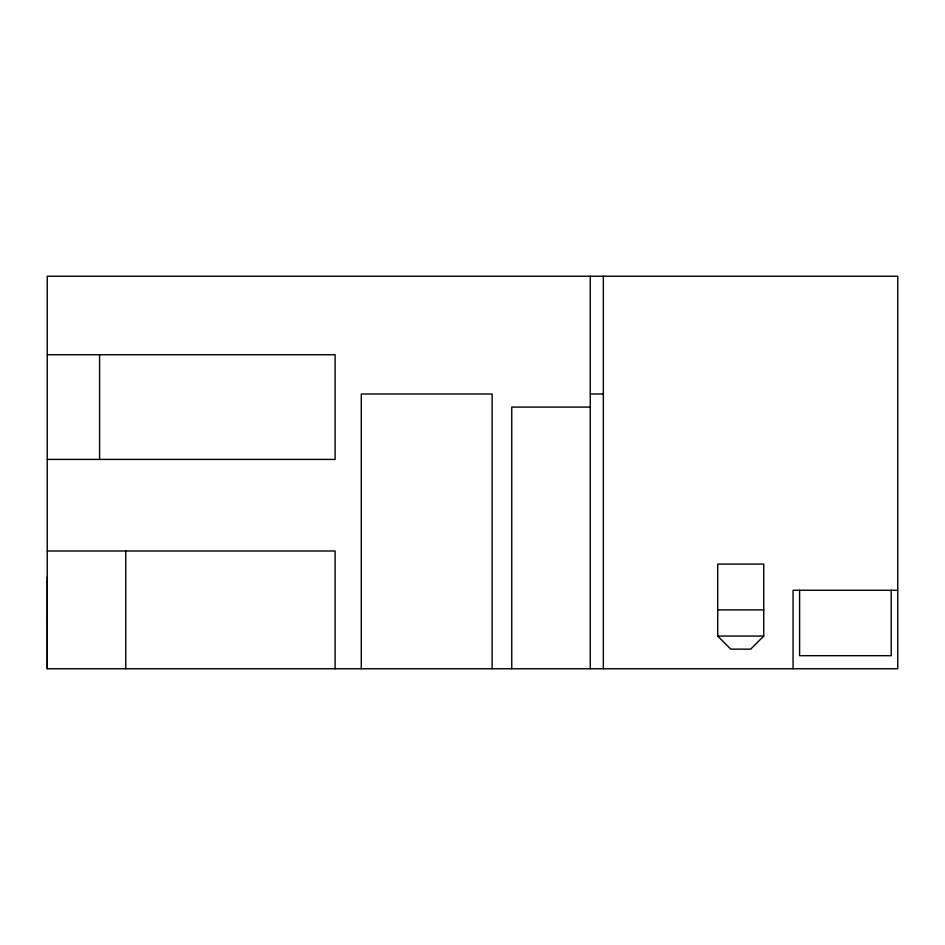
<?xml version="1.0" encoding="UTF-8"?>
<svg xmlns="http://www.w3.org/2000/svg" width="945" height="945" viewBox="0 0 945 945"><rect width="100%" height="100%" fill="white"/><g stroke="black" fill="none" stroke-linecap="round" stroke-linejoin="round"><path stroke-width="1.42" d="M47.25 668.765L47.25 276.235L897.75 276.235L897.75 668.765L47.25 668.765L47.25 616.648M47.25 616.435L47.25 577.182M763.761 636.056L750.684 649.144L730.792 649.144L717.704 636.056L717.704 564.094L763.761 564.094L763.761 636.056L717.704 636.056M47.25 354.741L335.109 354.741L335.109 459.412L47.25 459.412M590.259 393.994L603.347 393.994M590.259 407.082L511.753 407.082L511.753 668.765M47.25 551.006L335.109 551.006L335.109 668.765M897.75 590.259L793.068 590.259L793.068 668.765M717.704 609.891L763.761 609.891M891.206 590.259L891.206 655.688L799.612 655.688L799.612 590.259M603.347 276.235L603.347 668.765M590.259 276.235L590.259 668.765M492.132 668.765L492.132 393.994L361.285 393.994L361.285 668.765M125.756 551.006L125.756 668.765M99.591 354.741L99.591 459.412"/></g></svg>
